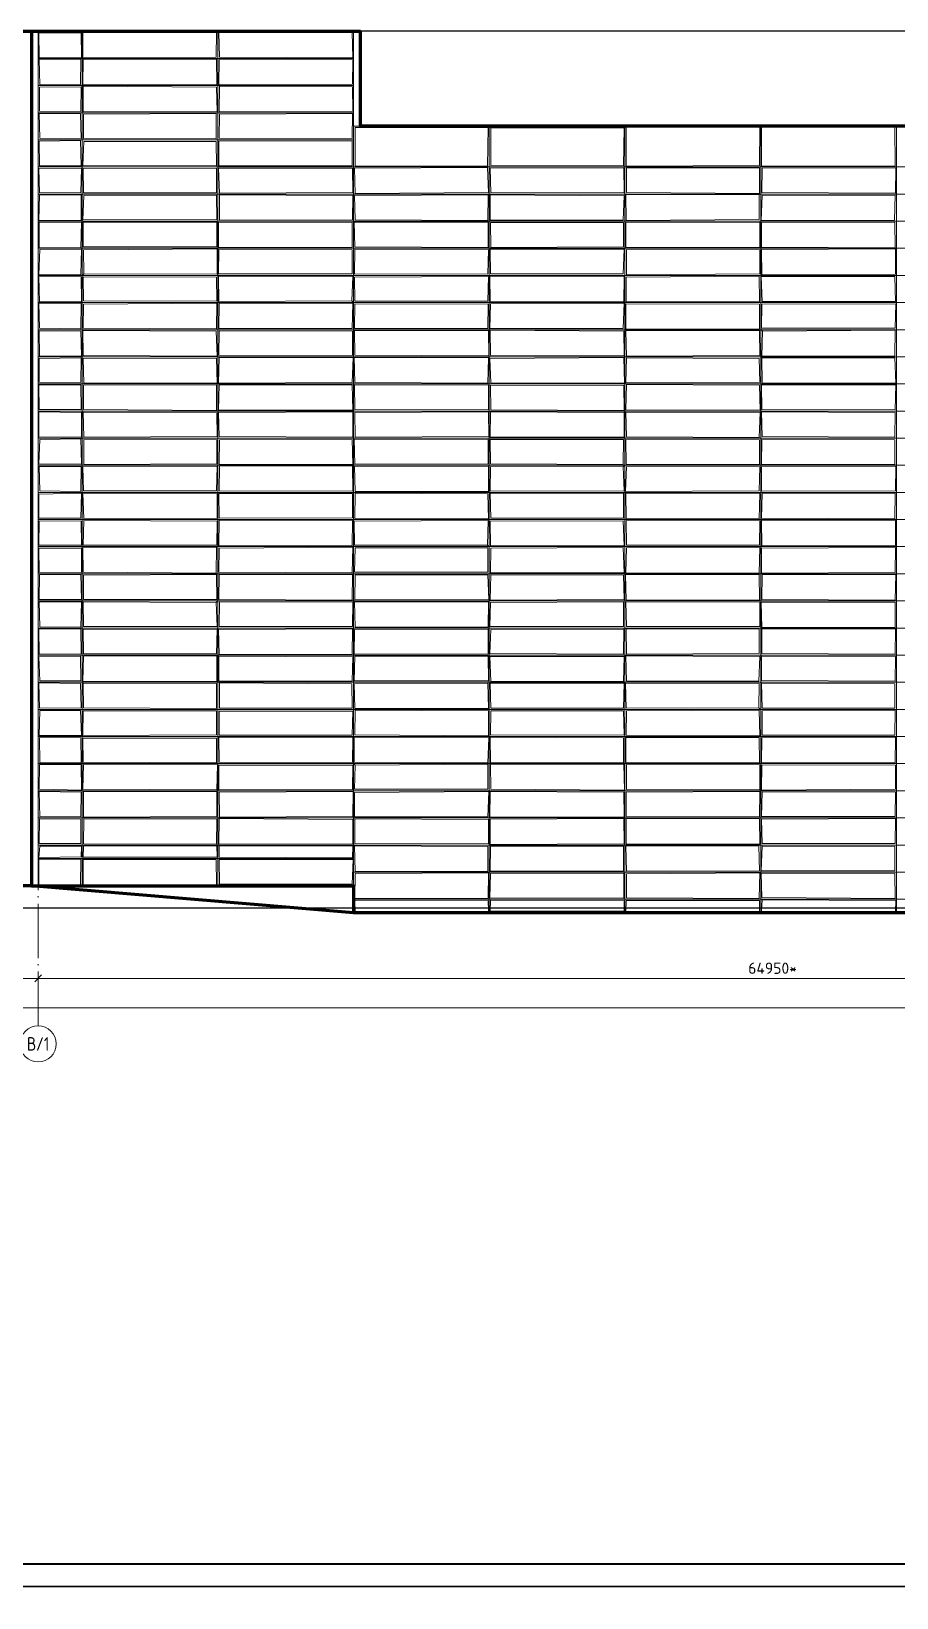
# Model space of a CAD drawing. Extents: x -50000 to 1632000, y -47600 to 308800.
# Drawn here: x 1384500 to 1422763, y 189500 to 258800 of the extents above; entities that cross this region are included whole.
import ezdxf
from ezdxf.enums import TextEntityAlignment as Align

# ---------------------------------------------------------------- set-up
doc = ezdxf.new("R2010")
doc.units = 0
doc.header["$MEASUREMENT"] = 0
doc.linetypes.add('ACAD_ISO04W100', pattern=[30, 24, -3, 0, -3])
doc.layers.get('Defpoints').update_dxf_attribs({"color": 6})
doc.layers.add('1', color=7, linetype='Continuous')
doc.styles.get("Standard").update_dxf_attribs({"font": 'isocpeur.ttf'})
doc.dimstyles.get("Standard").update_dxf_attribs({"dimscale": 200, "dimtxt": 2.5, "dimasz": 1.5, "dimexe": 1.5, "dimexo": 5, "dimgap": 1, "dimtad": 1, "dimtoh": 1, "dimdec": 0, "dimrnd": 10, "dimzin": 0, "dimtxsty": 'Standard', "dimblk": 'OBLIQUE', "dimcen": 1, "dimdle": 1.5, "dimclrd": 256, "dimclre": 256, "dimclrt": 256, "dimadec": 0, "dimazin": 0, "dimtfac": 1, "dimtdec": 0, "dimtix": 1, "dimtmove": 0, "dimatfit": 3, "dimldrblk": 'NONE', "dimfxl": 1, "dimtolj": 1, "dimtzin": 0, "dimlwd": 18, "dimlwe": 18, "dimarcsym": 1})

# ---------------------------------------------------------------- blocks, each defined once
blk = doc.blocks.new('_Oblique')
at = {"color": 0, "linetype": 'ByBlock', "lineweight": -2}
blk.add_line((-0.5, -0.5), (0.5, 0.5), dxfattribs=at)
blk = doc.blocks.new('*D38')
at = {"layer": '1', "linetype": 'Continuous', "lineweight": 18, "transparency": 16777216}
blk.add_line((1315500, 215600), (1450050, 215600), dxfattribs=at)
at = {"layer": 'Defpoints', "color": 0, "linetype": 'Continuous', "transparency": 16777216}
for p in [(1315800, 220000), (1449750, 220000), (1449750, 215600)]:
    blk.add_point(p, dxfattribs=at)
at = {"layer": '1', "linetype": 'Continuous', "lineweight": 18, "transparency": 16777216, "xscale": 300, "yscale": 300, "zscale": 300, "rotation": 180}
blk.add_blockref('_Oblique', (1315800, 215600), dxfattribs=at)
at = {"layer": '1', "linetype": 'Continuous', "lineweight": 18, "transparency": 16777216, "xscale": 300, "yscale": 300, "zscale": 300}
blk.add_blockref('_Oblique', (1449750, 215600), dxfattribs=at)
at = {"layer": '1', "linetype": 'Continuous', "lineweight": 18, "transparency": 16777216, "insert": (1382775, 216050), "char_height": 500, "attachment_point": 5}
blk.add_mtext('\\A1;133950*', dxfattribs=at)
blk = doc.blocks.new('_None')
blk = doc.blocks.new('*D36')
at = {"layer": '1', "linetype": 'Continuous', "lineweight": 18, "transparency": 16777216}
blk.add_line((1384500, 216900), (1450050, 216900), dxfattribs=at)
at = {"layer": 'Defpoints', "color": 0, "linetype": 'Continuous', "transparency": 16777216}
for p in [(1384800, 220000), (1449750, 220000), (1449750, 216900)]:
    blk.add_point(p, dxfattribs=at)
at = {"layer": '1', "linetype": 'Continuous', "lineweight": 18, "transparency": 16777216, "xscale": 300, "yscale": 300, "zscale": 300, "rotation": 180}
blk.add_blockref('_Oblique', (1384800, 216900), dxfattribs=at)
at = {"layer": '1', "linetype": 'Continuous', "lineweight": 18, "transparency": 16777216, "xscale": 300, "yscale": 300, "zscale": 300}
blk.add_blockref('_Oblique', (1449750, 216900), dxfattribs=at)
at = {"layer": '1', "linetype": 'Continuous', "lineweight": 18, "transparency": 16777216, "insert": (1417275, 217350), "char_height": 500, "attachment_point": 5}
blk.add_mtext('\\A1;64950*', dxfattribs=at)
blk = doc.blocks.new('*D39')
at = {"layer": '1', "linetype": 'Continuous', "lineweight": 18, "transparency": 16777216}
blk.add_line((1336500, 216900), (1385100, 216900), dxfattribs=at)
at = {"layer": 'Defpoints', "color": 0, "linetype": 'Continuous', "transparency": 16777216}
for p in [(1336800, 220000), (1384800, 220000), (1384800, 216900)]:
    blk.add_point(p, dxfattribs=at)
at = {"layer": '1', "linetype": 'Continuous', "lineweight": 18, "transparency": 16777216, "xscale": 300, "yscale": 300, "zscale": 300, "rotation": 180}
blk.add_blockref('_Oblique', (1336800, 216900), dxfattribs=at)
at = {"layer": '1', "linetype": 'Continuous', "lineweight": 18, "transparency": 16777216, "xscale": 300, "yscale": 300, "zscale": 300}
blk.add_blockref('_Oblique', (1384800, 216900), dxfattribs=at)
at = {"layer": '1', "linetype": 'Continuous', "lineweight": 18, "transparency": 16777216, "insert": (1360800, 217350), "char_height": 500, "attachment_point": 5}
blk.add_mtext('\\A1;48000', dxfattribs=at)

msp = doc.modelspace()

# ---------------------------------------------------------------- linework, layer by layer
at = {"layer": '1', "color": 8, "linetype": 'Continuous', "lineweight": 13}
for p, q in [((1384500, 258800), (1384800, 258800)), ((1384800, 221000), (1384800, 258800)), ((1386750, 221000), (1386750, 258800)), ((1392750, 221000), (1392750, 258800)), ((1398750, 258800), (1398750, 219800)), ((1399050, 258800), (1399050, 254600)), ((1398750, 257600), (1384800, 257600)), ((1398750, 256400), (1384800, 256400)), ((1398750, 255200), (1384800, 255200)), ((1446750, 254600), (1398750, 254600)), ((1404750, 219800), (1404750, 254600)), ((1410750, 219800), (1410750, 254600)), ((1416750, 219800), (1416750, 254600)), ((1422750, 219800), (1422750, 254600)), ((1398750, 254000), (1384800, 254000)), ((1446750, 252800), (1384800, 252800)), ((1450050, 251600), (1384800, 251600)), ((1449750, 250400), (1384800, 250400)), ((1449750, 249200), (1384800, 249200)), ((1449750, 248000), (1384800, 248000)), ((1449750, 246800), (1384800, 246800)), ((1449750, 245600), (1384800, 245600)), ((1449750, 244400), (1384800, 244400)), ((1449750, 243200), (1384800, 243200)), ((1449750, 242000), (1384800, 242000)), ((1449750, 240800), (1384800, 240800)), ((1449750, 239600), (1384800, 239600)), ((1449750, 238400), (1384800, 238400)), ((1449750, 237200), (1384800, 237200)), ((1449750, 236000), (1384800, 236000)), ((1449750, 234800), (1384800, 234800)), ((1449750, 233600), (1384800, 233600)), ((1449750, 232400), (1384800, 232400)), ((1449750, 231200), (1384800, 231200)), ((1449750, 230000), (1384800, 230000)), ((1449750, 228800), (1384800, 228800)), ((1449750, 227600), (1384800, 227600)), ((1449750, 226400), (1384800, 226400)), ((1449750, 225200), (1384800, 225200)), ((1449750, 224000), (1384800, 224000)), ((1449750, 222800), (1384800, 222800)), ((1398750, 222200), (1384800, 222200)), ((1449750, 221600), (1398750, 221600)), ((1392750, 221000), (1398750, 221000)), ((1449750, 220400), (1398750, 220400))]:
    msp.add_line(p, q, dxfattribs=at)
at = {"layer": '1', "color": 8, "linetype": 'Continuous', "lineweight": 9}
for p, q in [((1384825.3, 258734), (1386706.7, 258733.2)), ((1384838.6, 257629.5), (1384825.3, 258734)), ((1386711.8, 257638.6), (1386706.7, 258733.2)), ((1386777.5, 257646.7), (1386783.1, 258761)), ((1386783.1, 258761), (1392689.4, 258763.1)), ((1392676, 257650), (1392689.4, 258763.1)), ((1392785.6, 258742.4), (1398686.4, 258761.1)), ((1392816.2, 257655), (1392785.6, 258742.4)), ((1398716.2, 257634.5), (1398686.4, 258761.1)), ((1384838.6, 257629.5), (1386711.8, 257638.6)), ((1384852.8, 257552.9), (1386688.1, 257574.5)), ((1384870.9, 256438), (1384852.8, 257552.9)), ((1386679.3, 256453.7), (1386688.1, 257574.5)), ((1386777.5, 257646.7), (1392676, 257650)), ((1386778.2, 256434.8), (1386790.9, 257553.9)), ((1386790.9, 257553.9), (1392688.6, 257564.3)), ((1392702.5, 256444.8), (1392688.6, 257564.3)), ((1392797.3, 256433.4), (1392807.5, 257559.6)), ((1392807.5, 257559.6), (1398718.2, 257545.7)), ((1392816.2, 257655), (1398716.2, 257634.5)), ((1398702.9, 256467.1), (1398718.2, 257545.7)), ((1384870.9, 256438), (1386679.3, 256453.7)), ((1386778.2, 256434.8), (1392702.5, 256444.8)), ((1392797.3, 256433.4), (1398702.9, 256467.1)), ((1384860.3, 255273.6), (1384863.9, 256333.9)), ((1384863.9, 256333.9), (1386704, 256346.8)), ((1386681.3, 255248.3), (1386704, 256346.8)), ((1386792.1, 256370.6), (1392682.1, 256335.1)), ((1386792.7, 255240.3), (1386792.1, 256370.6)), ((1392724, 255256), (1392682.1, 256335.1)), ((1392805.5, 255231.7), (1392823.5, 256369.1)), ((1392823.5, 256369.1), (1398696.5, 256339.7)), ((1398714.6, 255262.2), (1398696.5, 256339.7)), ((1384850.9, 255168.1), (1386675.7, 255152.4)), ((1384868.9, 254067.7), (1384850.9, 255168.1)), ((1384860.3, 255273.6), (1386681.3, 255248.3)), ((1386701.1, 254063.5), (1386675.7, 255152.4)), ((1386792.7, 255240.3), (1392724, 255256)), ((1386799.1, 254054.6), (1386804.1, 255130.3)), ((1386804.1, 255130.3), (1392676, 255163.8)), ((1392677.4, 254049), (1392676, 255163.8)), ((1392805.5, 255231.7), (1398714.6, 255262.2)), ((1392806.7, 254070.6), (1392821.7, 255130.8)), ((1392821.7, 255130.8), (1398697.6, 255166.9)), ((1398691.2, 254058.7), (1398697.6, 255166.9)), ((1398815.6, 254549.3), (1404695.6, 254539.6)), ((1398823.7, 252848.1), (1398815.6, 254549.3)), ((1404676.3, 252832), (1404695.6, 254539.6)), ((1404750, 254600), (1404824.7, 254528.8)), ((1404820.2, 252864), (1404824.7, 254528.8)), ((1404824.7, 254528.8), (1410708.9, 254530.5)), ((1410687.8, 252844.5), (1410708.9, 254530.5)), ((1410797.9, 254559.9), (1416709.1, 254561.6)), ((1410804.5, 252837.3), (1410797.9, 254559.9)), ((1416692.2, 252863.1), (1416709.1, 254561.6)), ((1416790.2, 254549.3), (1422679, 254554.4)), ((1416790.7, 252834.8), (1416790.2, 254549.3)), ((1422697.7, 252848.9), (1422679, 254554.4)), ((1384840.2, 253937), (1386675, 253965.3)), ((1384854.4, 252852.6), (1384840.2, 253937)), ((1384868.9, 254067.7), (1386701.1, 254063.5)), ((1386702.9, 252853.1), (1386675, 253965.3)), ((1386775.8, 252860.5), (1386819.3, 253930.3)), ((1386799.1, 254054.6), (1392677.4, 254049)), ((1386819.3, 253930.3), (1392679.5, 253931.6)), ((1392694.7, 252847.8), (1392679.5, 253931.6)), ((1392792.4, 252855.5), (1392796.3, 253934.1)), ((1392796.3, 253934.1), (1398693, 253958.9)), ((1392806.7, 254070.6), (1398691.2, 254058.7)), ((1398690.5, 252851.5), (1398693, 253958.9)), ((1384835.7, 252728.4), (1386716.5, 252739.8)), ((1384866.2, 251647.8), (1384835.7, 252728.4)), ((1384854.4, 252852.6), (1386702.9, 252853.1)), ((1386691.1, 251665.3), (1386716.5, 252739.8)), ((1386775.8, 252860.5), (1392694.7, 252847.8)), ((1386786.1, 252732.5), (1392693.7, 252739.8)), ((1386805.8, 251652.4), (1386786.1, 252732.5)), ((1392691.9, 251653.9), (1392693.7, 252739.8)), ((1392775.2, 252748.7), (1398701.8, 252741.7)), ((1392819.4, 251635.4), (1392775.2, 252748.7)), ((1392792.4, 252855.5), (1398690.5, 252851.5)), ((1398722.6, 251666.9), (1398701.8, 252741.7)), ((1398785, 252750.7), (1404677.9, 252774.8)), ((1398812.2, 251628.1), (1398785, 252750.7)), ((1398823.7, 252848.1), (1404676.3, 252832)), ((1404721.8, 251664.9), (1404677.9, 252774.8)), ((1404791.8, 252752.7), (1410695.2, 252753.7)), ((1404815.7, 251648.5), (1404791.8, 252752.7)), ((1404820.2, 252864), (1410687.8, 252844.5)), ((1410708.9, 251664.2), (1410695.2, 252753.7)), ((1410804.5, 252837.3), (1416692.2, 252863.1)), ((1410810, 251672.9), (1410821.1, 252759)), ((1410821.1, 252759), (1416700.4, 252762.9)), ((1416704.4, 251628.5), (1416700.4, 252762.9)), ((1416790.7, 252834.8), (1422697.7, 252848.9)), ((1416800.3, 251671.5), (1416821.2, 252747.3)), ((1416821.2, 252747.3), (1422722.8, 252757.6)), ((1422706.9, 251635.2), (1422722.8, 252757.6)), ((1384858.3, 251554.7), (1386698.6, 251561.3)), ((1384866.2, 251647.8), (1386691.1, 251665.3)), ((1386698.8, 250425.5), (1386698.6, 251561.3)), ((1386805.8, 251652.4), (1392691.9, 251653.9)), ((1392819.4, 251635.4), (1398722.6, 251666.9)), ((1392823, 251566), (1398708.9, 251541.2)), ((1392823.3, 250439.3), (1392823, 251566)), ((1398793.3, 251543.4), (1404707.4, 251570.9)), ((1398812.2, 251628.1), (1404721.8, 251664.9)), ((1404692.2, 250427.1), (1404707.4, 251570.9)), ((1404782.3, 251565.9), (1410712, 251527)), ((1404785.1, 250442.3), (1404782.3, 251565.9)), ((1404815.7, 251648.5), (1410708.9, 251664.2)), ((1410789.5, 251574.5), (1416690.1, 251564.9)), ((1410798, 250431.6), (1410789.5, 251574.5)), ((1410810, 251672.9), (1416704.4, 251628.5)), ((1416689, 250473.5), (1416690.1, 251564.9)), ((1416800.3, 251671.5), (1422706.9, 251635.2)), ((1384827.4, 250443.1), (1384858.3, 251554.7)), ((1386782.1, 250453.5), (1386819.4, 251541.2)), ((1386819.4, 251541.2), (1392690.6, 251544.7)), ((1392695.5, 250468.9), (1392690.6, 251544.7)), ((1398707.7, 250465.5), (1398708.9, 251541.2)), ((1398815.2, 250456.4), (1398793.3, 251543.4)), ((1410675.7, 250441.9), (1410712, 251527)), ((1416777.2, 250430.6), (1416813.9, 251538.8)), ((1416813.9, 251538.8), (1422697.7, 251548.7)), ((1422675, 250450.9), (1422697.7, 251548.7)), ((1384827.4, 250443.1), (1386698.8, 250425.5)), ((1384846.8, 250362.5), (1386714.5, 250347.2)), ((1384847.2, 249225.6), (1384846.8, 250362.5)), ((1386686.4, 249242.7), (1386714.5, 250347.2)), ((1386782.1, 250453.5), (1392695.5, 250468.9)), ((1386790.2, 250363.1), (1392695, 250350.5)), ((1386793.1, 249261.5), (1386790.2, 250363.1)), ((1392706.5, 249258.7), (1392695, 250350.5)), ((1392776.2, 249239.6), (1392782.4, 250337.7)), ((1392782.4, 250337.7), (1398680.4, 250357.8)), ((1392823.3, 250439.3), (1398707.7, 250465.5)), ((1398690.1, 249244.4), (1398680.4, 250357.8)), ((1398776.8, 250363.7), (1404695.4, 250350.3)), ((1398801.7, 249260.3), (1398776.8, 250363.7)), ((1398815.2, 250456.4), (1404692.2, 250427.1)), ((1404703, 249242.4), (1404695.4, 250350.3)), ((1404785.1, 250442.3), (1410675.7, 250441.9)), ((1404807.6, 250347.5), (1410678.6, 250346.2)), ((1404811.3, 249238.2), (1404807.6, 250347.5)), ((1410680.8, 249263.4), (1410678.6, 250346.2)), ((1410783, 250340), (1416712.9, 250363.4)), ((1410783.9, 249254), (1410783, 250340)), ((1410798, 250431.6), (1416689, 250473.5)), ((1416717.5, 249232.7), (1416712.9, 250363.4)), ((1416777.2, 250430.6), (1422675, 250450.9)), ((1416785.3, 250346.9), (1422676.9, 250354.1)), ((1416785.4, 249246.7), (1416785.3, 250346.9)), ((1422691, 249225.2), (1422676.9, 250354.1)), ((1384826.9, 248026.4), (1384871.5, 249149.3)), ((1384847.2, 249225.6), (1386686.4, 249242.7)), ((1384871.5, 249149.3), (1386710.7, 249168.9)), ((1386689, 248034.7), (1386710.7, 249168.9)), ((1386793.1, 249261.5), (1392706.5, 249258.7)), ((1386802.3, 249128.8), (1392712.4, 249170.3)), ((1386817.6, 248073.9), (1386802.3, 249128.8)), ((1392721.2, 248051.4), (1392712.4, 249170.3)), ((1392775.4, 248068.2), (1392794.6, 249143.3)), ((1392776.2, 249239.6), (1398690.1, 249244.4)), ((1392794.6, 249143.3), (1398692.2, 249138.8)), ((1398680.9, 248063.4), (1398692.2, 249138.8)), ((1398787.2, 248057.4), (1398801, 249162.2)), ((1398801, 249162.2), (1404708.8, 249134.8)), ((1398801.7, 249260.3), (1404703, 249242.4)), ((1404686.9, 248065.4), (1404708.8, 249134.8)), ((1404783.1, 249156.9), (1410719.1, 249157.6)), ((1404805.6, 248071.8), (1404783.1, 249156.9)), ((1404811.3, 249238.2), (1410680.8, 249263.4)), ((1410677.1, 248067.8), (1410719.1, 249157.6)), ((1410783.9, 249254), (1416717.5, 249232.7)), ((1410820, 249147.1), (1416714.8, 249129.8)), ((1410821.8, 248033.3), (1410820, 249147.1)), ((1416709.3, 248067.8), (1416714.8, 249129.8)), ((1416785.4, 249246.7), (1422691, 249225.2)), ((1416785.4, 249152.2), (1422705.2, 249172)), ((1416797.4, 248031.5), (1416785.4, 249152.2)), ((1422707.7, 248062.1), (1422705.2, 249172)), ((1384826.9, 248026.4), (1386689, 248034.7)), ((1384832.2, 247954.8), (1386697.6, 247943.5)), ((1384853.8, 246834), (1384832.2, 247954.8)), ((1386723, 246853.4), (1386697.6, 247943.5)), ((1386750, 248000), (1386817.6, 248073.9)), ((1386798.3, 247936.5), (1392694.3, 247929.6)), ((1386805.9, 246871.3), (1386798.3, 247936.5)), ((1386817.6, 248073.9), (1392721.2, 248051.4)), ((1392701.6, 246856.4), (1392694.3, 247929.6)), ((1392775.4, 248068.2), (1398680.9, 248063.4)), ((1392779.3, 247965.2), (1398717.7, 247948.9)), ((1392795, 246839.8), (1392779.3, 247965.2)), ((1398678.5, 246870.7), (1398717.7, 247948.9)), ((1398787.2, 248057.4), (1404686.9, 248065.4)), ((1398789.1, 247929.8), (1404722.2, 247950.9)), ((1398808.8, 246856.2), (1398789.1, 247929.8)), ((1404681.2, 246854.6), (1404722.2, 247950.9)), ((1404776.6, 247970.4), (1410712.3, 247951.4)), ((1404781.8, 246848.4), (1404776.6, 247970.4)), ((1404805.6, 248071.8), (1410677.1, 248067.8)), ((1410704.6, 246830.4), (1410712.3, 247951.4)), ((1410796, 247926.7), (1416689.1, 247961.9)), ((1410800.3, 246835.3), (1410796, 247926.7)), ((1410821.8, 248033.3), (1416709.3, 248067.8)), ((1416703, 246852.5), (1416689.1, 247961.9)), ((1416776.6, 247958.3), (1422677.4, 247945.9)), ((1416817.9, 246849), (1416776.6, 247958.3)), ((1416797.4, 248031.5), (1422707.7, 248062.1)), ((1422709.7, 246852.2), (1422677.4, 247945.9)), ((1384830.2, 246769.7), (1386699.9, 246753.5)), ((1384867.9, 245673.1), (1384830.2, 246769.7)), ((1384853.8, 246834), (1386723, 246853.4)), ((1386693.2, 245636.5), (1386699.9, 246753.5)), ((1386796.3, 245674.1), (1386802.9, 246727.1)), ((1386802.9, 246727.1), (1392701.9, 246772.1)), ((1386805.9, 246871.3), (1392701.6, 246856.4)), ((1392692.9, 245631.4), (1392701.9, 246772.1)), ((1392795, 246839.8), (1398678.5, 246870.7)), ((1392797.7, 245657.1), (1392804.4, 246756.4)), ((1392804.4, 246756.4), (1398717.8, 246772.7)), ((1398750, 246800), (1398678.5, 246870.7)), ((1398680.2, 245645.7), (1398717.8, 246772.7)), ((1398795.6, 245651.7), (1398801.3, 246745.3)), ((1398801.3, 246745.3), (1404706.5, 246725.1)), ((1398808.8, 246856.2), (1404681.2, 246854.6)), ((1404691.7, 245659.4), (1404706.5, 246725.1)), ((1404776.1, 245657.3), (1404810.1, 246748.1)), ((1404781.8, 246848.4), (1410704.6, 246830.4)), ((1404810.1, 246748.1), (1410713.4, 246772)), ((1410677, 245645.9), (1410713.4, 246772)), ((1410784.9, 246740), (1416699.7, 246726.4)), ((1410787.3, 245625.9), (1410784.9, 246740)), ((1410800.3, 246835.3), (1416703, 246852.5)), ((1416700.6, 245639.7), (1416699.7, 246726.4)), ((1416783.2, 245661), (1416805, 246728.3)), ((1416805, 246728.3), (1422722.1, 246737.5)), ((1416817.9, 246849), (1422709.7, 246852.2)), ((1422702.6, 245671.8), (1422722.1, 246737.5)), ((1384846.7, 245548.1), (1386683.9, 245538.2)), ((1384856.5, 244426.6), (1384846.7, 245548.1)), ((1384867.9, 245673.1), (1386693.2, 245636.5)), ((1386724, 244443.3), (1386683.9, 245538.2)), ((1386776.6, 245566.7), (1392677.3, 245532)), ((1386795.3, 244453.7), (1386776.6, 245566.7)), ((1386796.3, 245674.1), (1392692.9, 245631.4)), ((1392714.8, 244427.3), (1392677.3, 245532)), ((1392783.6, 244466.3), (1392805.1, 245549.1)), ((1392797.7, 245657.1), (1398680.2, 245645.7)), ((1392805.1, 245549.1), (1398694.1, 245529.7)), ((1398697.9, 244461.7), (1398694.1, 245529.7)), ((1398792.5, 245561.2), (1404722.1, 245547.9)), ((1398810.4, 244470.8), (1398792.5, 245561.2)), ((1398795.6, 245651.7), (1404691.7, 245659.4)), ((1404723.5, 244448), (1404722.1, 245547.9)), ((1404776.1, 245657.3), (1410677, 245645.9)), ((1404794.3, 245571.9), (1410706.1, 245538.5)), ((1404804, 244460.3), (1404794.3, 245571.9)), ((1410711.9, 244442.8), (1410706.1, 245538.5)), ((1410787.3, 245625.9), (1416700.6, 245639.7)), ((1410795, 245544), (1416700.5, 245568.8)), ((1410817.5, 244432.9), (1410795, 245544)), ((1416706.9, 244459.5), (1416700.5, 245568.8)), ((1416750, 245600), (1416824.9, 245528.8)), ((1416783.2, 245661), (1422702.6, 245671.8)), ((1416803.6, 244428.4), (1416824.9, 245528.8)), ((1416824.9, 245528.8), (1422704.7, 245572.6)), ((1422688.1, 244442.5), (1422704.7, 245572.6)), ((1384840.2, 243272), (1384852.6, 244329.8)), ((1384852.6, 244329.8), (1386702.8, 244355.6)), ((1384856.5, 244426.6), (1386724, 244443.3)), ((1386692.5, 243257.7), (1386702.8, 244355.6)), ((1386795.3, 244453.7), (1392714.8, 244427.3)), ((1386797.7, 244325.4), (1392685.5, 244346.9)), ((1386817, 243233), (1386797.7, 244325.4)), ((1392718.1, 243230.1), (1392685.5, 244346.9)), ((1392775.4, 243232.6), (1392802, 244369.3)), ((1392783.6, 244466.3), (1398697.9, 244461.7)), ((1392802, 244369.3), (1398723.9, 244365)), ((1398679.3, 243258.8), (1398723.9, 244365)), ((1398776.9, 244373.7), (1404717.9, 244360.3)), ((1398808.8, 243266.2), (1398776.9, 244373.7)), ((1398810.4, 244470.8), (1404723.5, 244448)), ((1404687, 243229.2), (1404717.9, 244360.3)), ((1404779.3, 244329.3), (1410700.5, 244365.4)), ((1404820.2, 243243), (1404779.3, 244329.3)), ((1404804, 244460.3), (1410711.9, 244442.8)), ((1410721.8, 243226.2), (1410700.5, 244365.4)), ((1410787.7, 243245.7), (1410824.5, 244360.7)), ((1410817.5, 244432.9), (1416706.9, 244459.5)), ((1410824.5, 244360.7), (1416690.6, 244330.4)), ((1416707.6, 243271), (1416690.6, 244330.4)), ((1416794.8, 244350.7), (1422681.4, 244350.2)), ((1416818.3, 243245.3), (1416794.8, 244350.7)), ((1416803.6, 244428.4), (1422688.1, 244442.5)), ((1422719.8, 243227.5), (1422681.4, 244350.2)), ((1384840.2, 243272), (1386692.5, 243257.7)), ((1392775.4, 243232.6), (1398679.3, 243258.8)), ((1398808.8, 243266.2), (1404687, 243229.2)), ((1404820.2, 243243), (1410721.8, 243226.2)), ((1410787.7, 243245.7), (1416707.6, 243271)), ((1416818.3, 243245.3), (1422719.8, 243227.5)), ((1384833.4, 243165), (1386684, 243156.2)), ((1384849.6, 242073.4), (1384833.4, 243165)), ((1386696.7, 242065), (1386684, 243156.2)), ((1386800.2, 243139.9), (1392691.8, 243161.8)), ((1386804.9, 242074.8), (1386800.2, 243139.9)), ((1386817, 243233), (1392718.1, 243230.1)), ((1392690.1, 242028), (1392691.8, 243161.8)), ((1392776.8, 242044.8), (1392805.5, 243154.1)), ((1392805.5, 243154.1), (1398691.1, 243162.4)), ((1398717.4, 242033.9), (1398691.1, 243162.4)), ((1398795.7, 243154.4), (1404710.1, 243140)), ((1398804.1, 242050.7), (1398795.7, 243154.4)), ((1404708.1, 242061.4), (1404710.1, 243140)), ((1404810.4, 243150.9), (1410692.8, 243127)), ((1404813.1, 242060.4), (1404810.4, 243150.9)), ((1410712.7, 242027), (1410692.8, 243127)), ((1410785.1, 242052.4), (1410816.8, 243170.1)), ((1410816.8, 243170.1), (1416702.1, 243143.5)), ((1416720.5, 242037.4), (1416702.1, 243143.5)), ((1416785.3, 243156.6), (1422721.3, 243165.4)), ((1416807.5, 242065), (1416785.3, 243156.6)), ((1422694.1, 242056.8), (1422721.3, 243165.4)), ((1384833.7, 240854.9), (1384834.9, 241970)), ((1384834.9, 241970), (1386713.3, 241938.5)), ((1384849.6, 242073.4), (1386696.7, 242065)), ((1386719, 240841.4), (1386713.3, 241938.5)), ((1386784.7, 241944.5), (1392699.5, 241926.4)), ((1386816.5, 240844.1), (1386784.7, 241944.5)), ((1386804.9, 242074.8), (1392690.1, 242028)), ((1392719.8, 240873.6), (1392699.5, 241926.4)), ((1392776.8, 242044.8), (1398717.4, 242033.9)), ((1392777.1, 241929.2), (1398716.4, 241970.3)), ((1392798, 240870), (1392777.1, 241929.2)), ((1398717.7, 240846.2), (1398716.4, 241970.3)), ((1398799.8, 241928.7), (1404712.3, 241962)), ((1398821.7, 240838.9), (1398799.8, 241928.7)), ((1398804.1, 242050.7), (1404708.1, 242061.4)), ((1404724, 240869.4), (1404712.3, 241962)), ((1404786.2, 240849.7), (1404796.5, 241968.9)), ((1404796.5, 241968.9), (1410715.5, 241930.7)), ((1404813.1, 242060.4), (1410712.7, 242027)), ((1410712.5, 240844.2), (1410715.5, 241930.7)), ((1410784.7, 241949.8), (1416722.7, 241932.8)), ((1410816.7, 240855.5), (1410784.7, 241949.8)), ((1410785.1, 242052.4), (1416720.5, 242037.4)), ((1416680, 240833.5), (1416722.7, 241932.8)), ((1416792.3, 241963.9), (1422701.1, 241938.7)), ((1416810.6, 240870.6), (1416792.3, 241963.9)), ((1416807.5, 242065), (1422694.1, 242056.8)), ((1422680.2, 240848), (1422701.1, 241938.7)), ((1384833.4, 239666), (1384869.6, 240734)), ((1384833.7, 240854.9), (1386719, 240841.4)), ((1384869.6, 240734), (1386690.1, 240771.8)), ((1386718, 239644.6), (1386690.1, 240771.8)), ((1386816.5, 240844.1), (1392719.8, 240873.6)), ((1386818.1, 239629), (1386823.3, 240745.1)), ((1386823.3, 240745.1), (1392700.5, 240732.7)), ((1392699.6, 239658.4), (1392700.5, 240732.7)), ((1392798, 240870), (1398717.7, 240846.2)), ((1392806.5, 239655.1), (1392819.5, 240728.2)), ((1392819.5, 240728.2), (1398680.1, 240743.3)), ((1398717.6, 239638.2), (1398680.1, 240743.3)), ((1398780.8, 240753.3), (1404693.9, 240736.5)), ((1398801, 239647.8), (1398780.8, 240753.3)), ((1398821.7, 240838.9), (1404724, 240869.4)), ((1404707.2, 239670.5), (1404693.9, 240736.5)), ((1404786.2, 240849.7), (1410712.5, 240844.2)), ((1404787.4, 240745.7), (1410690.2, 240739.9)), ((1404798.1, 239670), (1404787.4, 240745.7)), ((1410676.3, 239628.7), (1410690.2, 240739.9)), ((1410789.3, 240740), (1416697.5, 240728)), ((1410798.8, 239656.7), (1410789.3, 240740)), ((1410816.7, 240855.5), (1416680, 240833.5)), ((1416701.1, 239638.8), (1416697.5, 240728)), ((1416785.4, 239647.2), (1416803.1, 240735.5)), ((1416803.1, 240735.5), (1422687.5, 240731.1)), ((1416810.6, 240870.6), (1422680.2, 240848)), ((1422676.1, 239629.4), (1422687.5, 240731.1)), ((1384833.4, 239666), (1386718, 239644.6)), ((1384851.4, 239544.4), (1386706.3, 239552)), ((1384871.1, 238465.2), (1384851.4, 239544.4)), ((1386683.7, 238447), (1386706.3, 239552)), ((1386779.6, 239527.5), (1392716.9, 239563.5)), ((1386804.4, 238464.7), (1386779.6, 239527.5)), ((1386818.1, 239629), (1392699.6, 239658.4)), ((1392681.3, 238472), (1392716.9, 239563.5)), ((1392806.5, 239655.1), (1398717.6, 239638.2)), ((1392811.9, 238470.2), (1392819.8, 239558.5)), ((1392819.8, 239558.5), (1398703.5, 239569.9)), ((1398712.3, 238457.1), (1398703.5, 239569.9)), ((1398786.5, 239553.7), (1404718.6, 239561.4)), ((1398823.5, 238444.3), (1398786.5, 239553.7)), ((1398801, 239647.8), (1404707.2, 239670.5)), ((1404711, 238434.5), (1404718.6, 239561.4)), ((1404786.6, 238449.4), (1404805, 239544.4)), ((1404798.1, 239670), (1410676.3, 239628.7)), ((1404805, 239544.4), (1410675.2, 239533.3)), ((1410750, 239600), (1410675.2, 239533.3)), ((1410717.1, 238463.8), (1410675.2, 239533.3)), ((1410779.4, 238443.7), (1410819.8, 239542.9)), ((1410798.8, 239656.7), (1416701.1, 239638.8)), ((1410819.8, 239542.9), (1416711.4, 239531.4)), ((1416685.2, 238467.3), (1416711.4, 239531.4)), ((1416779.5, 239537.9), (1422722.8, 239557.1)), ((1416780.8, 238458.7), (1416779.5, 239537.9)), ((1416785.4, 239647.2), (1422676.1, 239629.4)), ((1422710.7, 238474.1), (1422722.8, 239557.1)), ((1384871.1, 238465.2), (1386683.7, 238447)), ((1386804.4, 238464.7), (1392681.3, 238472)), ((1392811.9, 238470.2), (1398712.3, 238457.1)), ((1398823.5, 238444.3), (1404711, 238434.5)), ((1404786.6, 238449.4), (1410717.1, 238463.8)), ((1410779.4, 238443.7), (1416685.2, 238467.3)), ((1416780.8, 238458.7), (1422710.7, 238474.1)), ((1384825.4, 238329.5), (1386718.9, 238360)), ((1384832.5, 237266.8), (1384825.4, 238329.5)), ((1386689.1, 237262), (1386718.9, 238360)), ((1386782.7, 238356.7), (1392718.6, 238336.6)), ((1386817.5, 237238.6), (1386782.7, 238356.7)), ((1392721.5, 237254.3), (1392718.6, 238336.6)), ((1392795.9, 238353.6), (1398706.6, 238358.7)), ((1392804.6, 237263.7), (1392795.9, 238353.6)), ((1398696.9, 237274.8), (1398706.6, 238358.7)), ((1398800.2, 237249.3), (1398822.9, 238360.2)), ((1398822.9, 238360.2), (1404687.2, 238337.5)), ((1404718.1, 237234.6), (1404687.2, 238337.5)), ((1404794.9, 238365.9), (1410689.9, 238371.6)), ((1404823.1, 237253.9), (1404794.9, 238365.9)), ((1410679, 237259.5), (1410689.9, 238371.6)), ((1410792.3, 238364.3), (1416706.9, 238350.9)), ((1410808.2, 237237), (1410792.3, 238364.3)), ((1416681.8, 237235.6), (1416706.9, 238350.9)), ((1416792.1, 237258.1), (1416812.3, 238354.4)), ((1416812.3, 238354.4), (1422704.7, 238372.2)), ((1422683.7, 237225.1), (1422704.7, 238372.2)), ((1384832.5, 237266.8), (1386689.1, 237262)), ((1384833, 236065), (1384844.6, 237136.2)), ((1384844.6, 237136.2), (1386696.6, 237129.2)), ((1386714.6, 236067.1), (1386696.6, 237129.2)), ((1386788.1, 236067.9), (1386822.5, 237159.3)), ((1386817.5, 237238.6), (1392721.5, 237254.3)), ((1386822.5, 237159.3), (1392717.4, 237125.2)), ((1392704.8, 236070.6), (1392717.4, 237125.2)), ((1392785.3, 236038.3), (1392800.6, 237170.7)), ((1392800.6, 237170.7), (1398702.4, 237158.2)), ((1392804.6, 237263.7), (1398696.9, 237274.8)), ((1398687.7, 236034.8), (1398702.4, 237158.2)), ((1398778.8, 237135.1), (1404699.2, 237162.3)), ((1398789.6, 236059.8), (1398778.8, 237135.1)), ((1398800.2, 237249.3), (1404718.1, 237234.6)), ((1404675.4, 236072.1), (1404699.2, 237162.3)), ((1404789.5, 237128.3), (1410676.3, 237146.9)), ((1404797.6, 236035.6), (1404789.5, 237128.3)), ((1404823.1, 237253.9), (1410679, 237259.5)), ((1410709.2, 236036.4), (1410676.3, 237146.9)), ((1410803.4, 237153.6), (1416714.8, 237145.8)), ((1410815.9, 236067.3), (1410803.4, 237153.6)), ((1410808.2, 237237), (1416681.8, 237235.6)), ((1416693.5, 236063.6), (1416714.8, 237145.8)), ((1416785.7, 237169), (1422706.6, 237156.7)), ((1416795.9, 236042.8), (1416785.7, 237169)), ((1416792.1, 237258.1), (1422683.7, 237225.1)), ((1422707.9, 236051.6), (1422706.6, 237156.7)), ((1384825.2, 235938), (1386717.9, 235928.4)), ((1384848.5, 234853.8), (1384825.2, 235938)), ((1384833, 236065), (1386714.6, 236067.1)), ((1386715.2, 234867.7), (1386717.9, 235928.4)), ((1386777.2, 235948.8), (1392692.1, 235973.9)), ((1386796.4, 234870.5), (1386777.2, 235948.8)), ((1386788.1, 236067.9), (1392704.8, 236070.6)), ((1392675.3, 234831), (1392692.1, 235973.9)), ((1392785.3, 236038.3), (1398687.7, 236034.8)), ((1392793.5, 234867.4), (1392803.3, 235938.9)), ((1392803.3, 235938.9), (1398713.4, 235971.7)), ((1398682.5, 234848.6), (1398713.4, 235971.7)), ((1398789.6, 236059.8), (1404675.4, 236072.1)), ((1398794.8, 234874.7), (1398817.9, 235946.7)), ((1398817.9, 235946.7), (1404692.4, 235946.2)), ((1404750, 236000), (1404675.4, 236072.1)), ((1404692.2, 234874.4), (1404692.4, 235946.2)), ((1404796.7, 234839.6), (1404823.3, 235937.7)), ((1404797.6, 236035.6), (1410709.2, 236036.4)), ((1404823.3, 235937.7), (1410676.5, 235956)), ((1410714.4, 234848), (1410676.5, 235956)), ((1410794.7, 234844.2), (1410814.7, 235952.9)), ((1410814.7, 235952.9), (1416708.3, 235965.2)), ((1410815.9, 236067.3), (1416693.5, 236063.6)), ((1416690.5, 234828.2), (1416708.3, 235965.2)), ((1422718.7, 235961), (1416781.9, 235926.7)), ((1416781.9, 235926.7), (1416783.3, 234831.7)), ((1416795.9, 236042.8), (1422707.9, 236051.6)), ((1422700, 234858.5), (1422718.7, 235961)), ((1384848.5, 234853.8), (1386715.2, 234867.7)), ((1384852.2, 233666.8), (1384854.2, 234749.2)), ((1384854.2, 234749.2), (1386685.4, 234767.7)), ((1386718.3, 233663.1), (1386685.4, 234767.7)), ((1386796.4, 234870.5), (1392675.3, 234831)), ((1386799.6, 234734.9), (1392686.3, 234769.1)), ((1386808.7, 233657.8), (1386799.6, 234734.9)), ((1392707.6, 233661.8), (1392686.3, 234769.1)), ((1392786, 233657.5), (1392804.2, 234762.4)), ((1392793.5, 234867.4), (1398682.5, 234848.6)), ((1392804.2, 234762.4), (1398698.2, 234767.4)), ((1398680.1, 233627.9), (1398698.2, 234767.4)), ((1398794.8, 234874.7), (1404692.2, 234874.4)), ((1398811.2, 233643.7), (1398823, 234759.6)), ((1398823, 234759.6), (1404692.7, 234750.1)), ((1404722.7, 233655.9), (1404692.7, 234750.1)), ((1404793.1, 233635.9), (1404812.3, 234760.6)), ((1404796.7, 234839.6), (1410714.4, 234848)), ((1404812.3, 234760.6), (1410682.2, 234737.7)), ((1410710.9, 233667.6), (1410682.2, 234737.7)), ((1410778.2, 234772), (1416682.8, 234771.7)), ((1410797.7, 233650.6), (1410778.2, 234772)), ((1410794.7, 234844.2), (1416690.5, 234828.2)), ((1416693.2, 233634.5), (1416682.8, 234771.7)), ((1416783.3, 234831.7), (1422700, 234858.5)), ((1416801.5, 233666.8), (1416809.3, 234752.4)), ((1416809.3, 234752.4), (1422720.7, 234771.3)), ((1422693, 233635.2), (1422720.7, 234771.3)), ((1384844.2, 233553.6), (1386718.5, 233551.9)), ((1384869.8, 232457.4), (1384844.2, 233553.6)), ((1384852.2, 233666.8), (1386718.3, 233663.1)), ((1386681.3, 232436.5), (1386718.5, 233551.9)), ((1386784.8, 233564.9), (1392678.4, 233526.8)), ((1386801.1, 232465.2), (1386784.8, 233564.9)), ((1386808.7, 233657.8), (1392707.6, 233661.8)), ((1392750, 233600), (1392678.4, 233526.8)), ((1392786, 233657.5), (1398680.1, 233627.9)), ((1392807.2, 232464.3), (1392820.9, 233556)), ((1392820.9, 233556), (1398712.6, 233543.5)), ((1398706.9, 232463.4), (1398712.6, 233543.5)), ((1398794.1, 233558.5), (1404717.9, 233555.5)), ((1398820.4, 232440.3), (1398794.1, 233558.5)), ((1398811.2, 233643.7), (1404722.7, 233655.9)), ((1404695.9, 232433), (1404717.9, 233555.5)), ((1404793.1, 233635.9), (1410710.9, 233667.6)), ((1404800.3, 233532.6), (1410682.4, 233559.7)), ((1410690.4, 232470.7), (1410682.4, 233559.7)), ((1410781.2, 233554.6), (1416711.3, 233539.2)), ((1410821.3, 232468.1), (1410781.2, 233554.6)), ((1410797.7, 233650.6), (1416693.2, 233634.5)), ((1416777.9, 233538.1), (1422690.4, 233546.5)), ((1416801.5, 233666.8), (1422693, 233635.2)), ((1422702.1, 232438.6), (1422690.4, 233546.5)), ((1392722.5, 232469.1), (1392678.4, 233526.8)), ((1404776.4, 232460.7), (1404800.3, 233532.6)), ((1416710.3, 232468.2), (1416711.3, 233539.2)), ((1416796.7, 232426.5), (1416777.9, 233538.1)), ((1384836.5, 232351), (1386689.9, 232370.8)), ((1384853, 231237.5), (1384836.5, 232351)), ((1384869.8, 232457.4), (1386681.3, 232436.5)), ((1386699.1, 231254.9), (1386689.9, 232370.8)), ((1386787.3, 232330.9), (1392713.6, 232348)), ((1386800.9, 231261.9), (1386787.3, 232330.9)), ((1386801.1, 232465.2), (1392722.5, 232469.1)), ((1392693.8, 231265.4), (1392713.6, 232348)), ((1392779.3, 232331.9), (1398694.7, 232363.2)), ((1392802.9, 231233), (1392779.3, 232331.9)), ((1392807.2, 232464.3), (1398706.9, 232463.4)), ((1398687.8, 231228.9), (1398694.7, 232363.2)), ((1398776.2, 231246.3), (1398796.1, 232341.6)), ((1398796.1, 232341.6), (1404698.4, 232349.3)), ((1398820.4, 232440.3), (1404695.9, 232433)), ((1404704.5, 231257.1), (1404698.4, 232349.3)), ((1404775.2, 231266.5), (1404823.2, 232341)), ((1404776.4, 232460.7), (1410690.4, 232470.7)), ((1404823.2, 232341), (1410702.8, 232344.9)), ((1410678.6, 231242.1), (1410702.8, 232344.9)), ((1410795.2, 232363.7), (1416684.4, 232345.2)), ((1410811.7, 231244.2), (1410795.2, 232363.7)), ((1410821.3, 232468.1), (1416710.3, 232468.2)), ((1416686.6, 231267), (1416684.4, 232345.2)), ((1416795.9, 232364.4), (1422719, 232358.6)), ((1416800.3, 231268.5), (1416795.9, 232364.4)), ((1416796.7, 232426.5), (1422702.1, 232438.6)), ((1422700.9, 231250.9), (1422719, 232358.6)), ((1384838.4, 231130), (1386675.5, 231156.7)), ((1384868.3, 230063.7), (1384838.4, 231130)), ((1384853, 231237.5), (1386699.1, 231254.9)), ((1386692.9, 230063.7), (1386675.5, 231156.7)), ((1386782.4, 230048.5), (1386801.5, 231160.9)), ((1386800.9, 231261.9), (1392693.8, 231265.4)), ((1386801.5, 231160.9), (1392695.1, 231168.6)), ((1392695.2, 230039), (1392695.1, 231168.6)), ((1392794.9, 231149.7), (1398715.4, 231125.3)), ((1392797.9, 230045.4), (1392794.9, 231149.7)), ((1392802.9, 231233), (1398687.8, 231228.9)), ((1398688, 230041.9), (1398715.4, 231125.3)), ((1398776.2, 231246.3), (1404704.5, 231257.1)), ((1398777.3, 230068), (1398797.6, 231151)), ((1398797.6, 231151), (1404701, 231152.4)), ((1404708.2, 230062.8), (1404701, 231152.4)), ((1404775.2, 231266.5), (1410678.6, 231242.1)), ((1404778.2, 231142.4), (1410716.2, 231145.3)), ((1404817.9, 230033.8), (1404778.2, 231142.4)), ((1410683, 230029.2), (1410716.2, 231145.3)), ((1410790.4, 231163.1), (1416715, 231142.1)), ((1410821.2, 230054.5), (1410790.4, 231163.1)), ((1410811.7, 231244.2), (1416686.6, 231267)), ((1416675.3, 230052.3), (1416715, 231142.1)), ((1416781.4, 231150), (1422718.1, 231146)), ((1416788.4, 230073), (1416781.4, 231150)), ((1416800.3, 231268.5), (1422700.9, 231250.9)), ((1422691.8, 230044.5), (1422718.1, 231146)), ((1384836.3, 229968.5), (1386679.6, 229943.7)), ((1384864.8, 228852.1), (1384836.3, 229968.5)), ((1384868.3, 230063.7), (1386692.9, 230063.7)), ((1386709, 228865.2), (1386679.6, 229943.7)), ((1386782.4, 230048.5), (1392695.2, 230039)), ((1386788.4, 229967.6), (1392681.6, 229944.5)), ((1386810.8, 228873.5), (1386788.4, 229967.6)), ((1392692.1, 228835.3), (1392681.6, 229944.5)), ((1392797.9, 230045.4), (1398688, 230041.9)), ((1392815.5, 229971), (1398678.9, 229938.4)), ((1392823.6, 228857.5), (1392815.5, 229971)), ((1398685.9, 228847.6), (1398678.9, 229938.4)), ((1398777.3, 230068), (1404708.2, 230062.8)), ((1398778.1, 229935), (1404685.6, 229962.9)), ((1398801.4, 228832.6), (1398778.1, 229935)), ((1404712.2, 228832.4), (1404685.6, 229962.9)), ((1404795.8, 229959.9), (1410708.7, 229954)), ((1404815.8, 228850.9), (1404795.8, 229959.9)), ((1404817.9, 230033.8), (1410683, 230029.2)), ((1410688.3, 228861.6), (1410708.7, 229954)), ((1410780.1, 229967.9), (1416685.9, 229945.9)), ((1410805.1, 228856.4), (1410780.1, 229967.9)), ((1410821.2, 230054.5), (1416675.3, 230052.3)), ((1416675.4, 228873.3), (1416685.9, 229945.9)), ((1416788.4, 230073), (1422691.8, 230044.5)), ((1416790.8, 229958.1), (1422687.2, 229926.6)), ((1416808.9, 228861.1), (1416790.8, 229958.1)), ((1422689.8, 228855.8), (1422687.2, 229926.6)), ((1384841.5, 227644.6), (1384874.7, 228749.2)), ((1384864.8, 228852.1), (1386709, 228865.2)), ((1384874.7, 228749.2), (1386675.3, 228747.3)), ((1386719.9, 227642.7), (1386675.3, 228747.3)), ((1386779.4, 227639.6), (1386791.8, 228742.4)), ((1386791.8, 228742.4), (1392681, 228740.8)), ((1386810.8, 228873.5), (1392692.1, 228835.3)), ((1392683.5, 227668.7), (1392681, 228740.8)), ((1392806.1, 228727.5), (1398718.8, 228726.8)), ((1392812.6, 227662.6), (1392806.1, 228727.5)), ((1392823.6, 228857.5), (1398685.9, 228847.6)), ((1398681.4, 227653.2), (1398718.8, 228726.8)), ((1398801.4, 228832.6), (1404712.2, 228832.4)), ((1398808.1, 227671.4), (1398821.5, 228773)), ((1398821.5, 228773), (1404712.5, 228738.4)), ((1404710.2, 227630.7), (1404712.5, 228738.4)), ((1404807.5, 227665.7), (1404816, 228736)), ((1404815.8, 228850.9), (1410688.3, 228861.6)), ((1404816, 228736), (1410689.7, 228733.7)), ((1410706.9, 227673.9), (1410689.7, 228733.7)), ((1410805.1, 228856.4), (1416675.4, 228873.3)), ((1410809.7, 227663.6), (1410815.5, 228741.9)), ((1410815.5, 228741.9), (1416684.2, 228770.4)), ((1416750, 228800), (1416675.4, 228873.3)), ((1416706.9, 227635.1), (1416684.2, 228770.4)), ((1416808.9, 228861.1), (1422689.8, 228855.8)), ((1416814.3, 228729.7), (1422694, 228767.7)), ((1416819.5, 227660.7), (1416814.3, 228729.7)), ((1422689.8, 227657.9), (1422694, 228767.7)), ((1384841.5, 227644.6), (1386719.9, 227642.7)), ((1384853.9, 227561.5), (1386692.6, 227542.8)), ((1384870, 226438.9), (1384853.9, 227561.5)), ((1386710.4, 226452.3), (1386692.6, 227542.8)), ((1386779.1, 227525.5), (1392684.7, 227531.6)), ((1386784.4, 226472.6), (1386779.1, 227525.5)), ((1386779.4, 227639.6), (1392683.5, 227668.7)), ((1392692.4, 226434.5), (1392684.7, 227531.6)), ((1392789, 227571.4), (1398716.3, 227570.2)), ((1392809.9, 226471.9), (1392789, 227571.4)), ((1392812.6, 227662.6), (1398681.4, 227653.2)), ((1398703.1, 226453.5), (1398716.3, 227570.2)), ((1398776.6, 227554.8), (1404724.4, 227541)), ((1398781.6, 226465.3), (1398776.6, 227554.8)), ((1398808.1, 227671.4), (1404710.2, 227630.7)), ((1404682.1, 226435.9), (1404724.4, 227541)), ((1404784.9, 227574.5), (1410681.6, 227545.7)), ((1404810.3, 226438.5), (1404784.9, 227574.5)), ((1404807.5, 227665.7), (1410706.9, 227673.9)), ((1410678.8, 226433.8), (1410681.6, 227545.7)), ((1410783.9, 227556.4), (1416688.8, 227554.2)), ((1410792.3, 226443.3), (1410783.9, 227556.4)), ((1410809.7, 227663.6), (1416706.9, 227635.1)), ((1416693.3, 226432.7), (1416688.8, 227554.2)), ((1416782.3, 226442.5), (1416798.9, 227535.1)), ((1416798.9, 227535.1), (1422709, 227571.7)), ((1416819.5, 227660.7), (1422689.8, 227657.9)), ((1422699.4, 226441.5), (1422709, 227571.7)), ((1384843, 225269), (1384858, 226356.4)), ((1384858, 226356.4), (1386701.8, 226363.1)), ((1384870, 226438.9), (1386710.4, 226452.3)), ((1386714, 225228.1), (1386701.8, 226363.1)), ((1386776.9, 225265.5), (1386813, 226362.6)), ((1386784.4, 226472.6), (1392692.4, 226434.5)), ((1386813, 226362.6), (1392724.4, 226342)), ((1392696.4, 225238.8), (1392724.4, 226342)), ((1392785.7, 225244.4), (1392792.3, 226333.1)), ((1392792.3, 226333.1), (1398718.9, 226336.3)), ((1392809.9, 226471.9), (1398703.1, 226453.5)), ((1398703.7, 225260.1), (1398718.9, 226336.3)), ((1398750, 226400), (1398822.5, 226329.9)), ((1398781.6, 226465.3), (1404682.1, 226435.9)), ((1398787.4, 225264.8), (1398822.5, 226329.9)), ((1398822.5, 226329.9), (1404678.8, 226371.6)), ((1404689.6, 225265.4), (1404678.8, 226371.6)), ((1404810.3, 226438.5), (1410678.8, 226433.8)), ((1404810.4, 226358.3), (1410697.8, 226373.8)), ((1404815, 225272.4), (1404810.4, 226358.3)), ((1410723.8, 225232.1), (1410697.8, 226373.8)), ((1410792.3, 226443.3), (1416693.3, 226432.7)), ((1410813.9, 225253.8), (1410819.2, 226356.8)), ((1410819.2, 226356.8), (1416719.9, 226341.7)), ((1416711.4, 225243.3), (1416719.9, 226341.7)), ((1416779.9, 225228.2), (1416808.8, 226353.5)), ((1416782.3, 226442.5), (1422699.4, 226441.5)), ((1416808.8, 226353.5), (1422719.3, 226331.8)), ((1422713.5, 225264.4), (1422719.3, 226331.8)), ((1384843, 225269), (1386714, 225228.1)), ((1386776.9, 225265.5), (1392696.4, 225238.8)), ((1392785.7, 225244.4), (1398703.7, 225260.1)), ((1398787.4, 225264.8), (1404689.6, 225265.4)), ((1404815, 225272.4), (1410723.8, 225232.1)), ((1410813.9, 225253.8), (1416711.4, 225243.3)), ((1416779.9, 225228.2), (1422713.5, 225264.4)), ((1384840.1, 225168.2), (1386710, 225142.2)), ((1384873, 224046.7), (1384840.1, 225168.2)), ((1386685.3, 224067), (1386710, 225142.2)), ((1386802.3, 225172.2), (1392696.7, 225156.6)), ((1386807.3, 224033.6), (1386802.3, 225172.2)), ((1392707.5, 224059.9), (1392696.7, 225156.6)), ((1392809.6, 225142.9), (1398724.9, 225165)), ((1392813, 224025.5), (1392809.6, 225142.9)), ((1398721, 224065.9), (1398724.9, 225165)), ((1398791.9, 225127.7), (1404724.3, 225161.3)), ((1398796.4, 224049.9), (1398791.9, 225127.7)), ((1404688.5, 224042.3), (1404724.3, 225161.3)), ((1404776.9, 224037.1), (1404783.7, 225167.9)), ((1404783.7, 225167.9), (1410704.9, 225142)), ((1410716.5, 224048.8), (1410704.9, 225142)), ((1410797.7, 224065.7), (1410806.5, 225131.5)), ((1410806.5, 225131.5), (1416711.5, 225174.8)), ((1416694.5, 224041.8), (1416711.5, 225174.8)), ((1416789.4, 224065.8), (1416820.1, 225159.2)), ((1416820.1, 225159.2), (1422707.2, 225136.4)), ((1422704.3, 224055.5), (1422707.2, 225136.4)), ((1384842.1, 222869.1), (1384858.6, 223956.2)), ((1384858.6, 223956.2), (1386685.3, 223946.1)), ((1384873, 224046.7), (1386685.3, 224067)), ((1386683.7, 222867.3), (1386685.3, 223946.1)), ((1386805, 222845.8), (1386817.6, 223959.8)), ((1386807.3, 224033.6), (1392707.5, 224059.9)), ((1386817.6, 223959.8), (1392705.3, 223939.6)), ((1392692, 222833.8), (1392705.3, 223939.6)), ((1392797.4, 222840.1), (1392798.1, 223971.5)), ((1392798.1, 223971.5), (1398718.2, 223933.7)), ((1392813, 224025.5), (1398721, 224065.9)), ((1398722.4, 222858.5), (1398718.2, 223933.7)), ((1398796.4, 224049.9), (1404688.5, 224042.3)), ((1398798.1, 222850.8), (1398806.3, 223955.7)), ((1398806.3, 223955.7), (1404717.4, 223934.7)), ((1404713.5, 222869.9), (1404717.4, 223934.7)), ((1404776.9, 224037.1), (1410716.5, 224048.8)), ((1404783.8, 223946), (1410697.3, 223971.2)), ((1404784.8, 222826), (1404783.8, 223946)), ((1410717.1, 222848.2), (1410697.3, 223971.2)), ((1410797.7, 224065.7), (1416694.5, 224041.8)), ((1410798.3, 223970.4), (1416696.1, 223954.9)), ((1410805.2, 222840.9), (1410798.3, 223970.4)), ((1416709, 222833.9), (1416696.1, 223954.9)), ((1416789.1, 223937), (1422704.9, 223969.1)), ((1416822.8, 222866.1), (1416789.1, 223937)), ((1416789.4, 224065.8), (1422704.3, 224055.5)), ((1422693.3, 222865.1), (1422704.9, 223969.1)), ((1384832.4, 222253.6), (1384870.6, 222754.8)), ((1384842.1, 222869.1), (1386683.7, 222867.3)), ((1384870.6, 222754.8), (1386716.7, 222749.5)), ((1386706, 222270), (1386716.7, 222749.5)), ((1386788.6, 222259.8), (1386811.2, 222749.6)), ((1386805, 222845.8), (1392692, 222833.8)), ((1386811.2, 222749.6), (1392705.1, 222758.8)), ((1392723.6, 222259.1), (1392705.1, 222758.8)), ((1392797.4, 222840.1), (1398722.4, 222858.5)), ((1392799.1, 222768.9), (1398718.3, 222764.9)), ((1392806.2, 222265), (1392799.1, 222768.9)), ((1398696.2, 222238.2), (1398718.3, 222764.9)), ((1398793.7, 222764.1), (1404683.9, 222735.2)), ((1398820.6, 221631.5), (1398793.7, 222764.1)), ((1398798.1, 222850.8), (1404713.5, 222869.9)), ((1404687.6, 221648.8), (1404683.9, 222735.2)), ((1404784.8, 222826), (1410717.1, 222848.2)), ((1404788.6, 221640.3), (1404807.1, 222753.8)), ((1404807.1, 222753.8), (1410682.3, 222750.7)), ((1410678.6, 221647.4), (1410682.3, 222750.7)), ((1410785.8, 222743.8), (1416676.2, 222762.6)), ((1410810.7, 221638.8), (1410785.8, 222743.8)), ((1410805.2, 222840.9), (1416709, 222833.9)), ((1416698.8, 221656.2), (1416676.2, 222762.6)), ((1416777.4, 221655.4), (1416817.4, 222742.4)), ((1416817.4, 222742.4), (1422679.5, 222737.6)), ((1416822.8, 222866.1), (1422693.3, 222865.1)), ((1422688.9, 221651.7), (1422679.5, 222737.6)), ((1384832.4, 222253.6), (1386706, 222270)), ((1384832.4, 222163.9), (1386689.8, 222174)), ((1384835.5, 221054.4), (1384832.4, 222163.9)), ((1386676.7, 221032.3), (1386689.8, 222174)), ((1386788.6, 222259.8), (1392723.6, 222259.1)), ((1386791.5, 222159.9), (1392679.6, 222152.3)), ((1386791.9, 221031), (1386791.5, 222159.9)), ((1392681.3, 221060.1), (1392679.6, 222152.3)), ((1392806.2, 222265), (1398696.2, 222238.2)), ((1392807.5, 222159.2), (1398723.5, 222164.5)), ((1392820.9, 221066.9), (1392807.5, 222159.2)), ((1398690.8, 221063.6), (1398723.5, 222164.5)), ((1398806.9, 220438.7), (1398813.5, 221546.2)), ((1398813.5, 221546.2), (1404722.2, 221570.2)), ((1398820.6, 221631.5), (1404687.6, 221648.8)), ((1404706.3, 220442.4), (1404722.2, 221570.2)), ((1404777.5, 220460.2), (1404806.4, 221535.7)), ((1404788.6, 221640.3), (1410678.6, 221647.4)), ((1404806.4, 221535.7), (1410704.7, 221557.5)), ((1410698.8, 220441.6), (1410704.7, 221557.5)), ((1410810.7, 221638.8), (1416698.8, 221656.2)), ((1410819, 220462.3), (1410820.8, 221530.4)), ((1410820.8, 221530.4), (1416706.4, 221566.5)), ((1416679.6, 220440.2), (1416706.4, 221566.5)), ((1416775.7, 221554.9), (1422686.5, 221537.4)), ((1416797.4, 220473.7), (1416775.7, 221554.9)), ((1416777.4, 221655.4), (1422688.9, 221651.7)), ((1422693.3, 220428), (1422686.5, 221537.4)), ((1384835.5, 221054.4), (1386676.7, 221032.3)), ((1386791.9, 221031), (1392681.3, 221060.1)), ((1392820.9, 221066.9), (1398690.8, 221063.6)), ((1398806.9, 220438.7), (1404706.3, 220442.4)), ((1404777.5, 220460.2), (1410698.8, 220441.6)), ((1410819, 220462.3), (1416679.6, 220440.2)), ((1416781.3, 219847.5), (1416819.2, 220374.7)), ((1416797.4, 220473.7), (1422693.3, 220428)), ((1416819.2, 220374.7), (1422719.8, 220338.3)), ((1398806, 220332.5), (1404700.4, 220341.9)), ((1398820.2, 219825.9), (1398806, 220332.5)), ((1398820.2, 219825.9), (1404711.3, 219871.4)), ((1404711.3, 219871.4), (1404700.4, 220341.9)), ((1404783.9, 219874.7), (1404798.9, 220360.4)), ((1404783.9, 219874.7), (1410717.7, 219866.5)), ((1404798.9, 220360.4), (1410710.7, 220332.9)), ((1410717.7, 219866.5), (1410710.7, 220332.9)), ((1410785.9, 219832), (1410799.6, 220351.4)), ((1410785.9, 219832), (1416694.4, 219854.4)), ((1410799.6, 220351.4), (1416697.5, 220341.8)), ((1416694.4, 219854.4), (1416697.5, 220341.8)), ((1416781.3, 219847.5), (1422715.1, 219861.2)), ((1422715.1, 219861.2), (1422719.8, 220338.3))]:
    msp.add_line(p, q, dxfattribs=at)
at = {"layer": '1', "color": 78, "linetype": 'ACAD_ISO04W100', "lineweight": 18, "ltscale": 100}
msp.add_line((1384800, 214800), (1384800, 222000), dxfattribs=at)
at = {"layer": '1', "linetype": 'Continuous', "lineweight": 40, "flags": 128}
msp.add_lwpolyline([(1299600, 191000), (1462800, 191000), (1462800, 307800), (1299600, 307800)], close=True, dxfattribs=at)
at = {"layer": '1', "lineweight": 70}
for points in [[(1336500, 221000), (1336500, 258800), (1399049.9, 258800)], [(1384500, 258800), (1384500, 221000), (1398750, 221000), (1398750, 219800)], [(1450050, 219800), (1450050, 226400), (1449750, 226400), (1449750, 230000), (1450050, 230000), (1450050, 232400), (1449750, 232400), (1449750, 234800), (1450050, 234800), (1450050, 251600), (1446750, 251600), (1446750, 254600), (1399050.1, 254599.8), (1399049.9, 258800)]]:
    msp.add_lwpolyline(points, dxfattribs=at)
at = {"layer": '1', "lineweight": 100}
msp.add_lwpolyline([(1458750, 219800), (1398750, 219800), (1384500, 221000), (1304500, 221000)], dxfattribs=at)
at = {"layer": '1', "linetype": 'Continuous', "lineweight": 18}
msp.add_circle((1384800, 214000), 800, dxfattribs=at)
at = {"layer": 'Defpoints'}
msp.add_line((1463800, 220000), (-50000, 220000), dxfattribs=at)
at = {"layer": 'Defpoints', "linetype": 'Continuous'}
msp.add_xline((1315800, 258800), (-1, 0), dxfattribs=at)
at = {"layer": 'Defpoints'}
for points in [[(1295600, 190000), (1463800, 190000), (1463800, 308800), (1295600, 308800)], [(1295600, 71200), (1463800, 71200), (1463800, 190000), (1295600, 190000)]]:
    msp.add_lwpolyline(points, close=True, dxfattribs=at)

# ---------------------------------------------------------------- texts
at = {"layer": '1', "width": 0.8}
msp.add_text('В/1', height=600, dxfattribs=at).set_placement((1384800, 214000), align=Align.MIDDLE_CENTER)

# ---------------------------------------------------------------- dimensions: what is measured, and where the dimension line sits
at = {"layer": '1', "linetype": 'Continuous', "lineweight": 18}
for base, p1, override, picture, middle in [((1449750, 215600), (1315800, 220000), {"dimse1": 1, "dimse2": 1, "dimsd1": 0, "dimsd2": 0}, '*D38', (1382775, 216050)), ((1449750, 216900), (1384800, 220000), {"dimse1": 1, "dimse2": 1}, '*D36', (1417275, 217350))]:
    dim = msp.add_linear_dim(base=base, p1=p1, p2=(1449750, 220000), text='<>*', dimstyle='Standard', override=override, dxfattribs=at)
    dim.commit()
    dim.dimension.update_dxf_attribs({"geometry": picture, "text_midpoint": middle})
dim = msp.add_linear_dim(base=(1384800, 216900), p1=(1336800, 220000), p2=(1384800, 220000), dimstyle='Standard', override={"dimse1": 1, "dimse2": 1}, dxfattribs=at)
dim.commit()
dim.dimension.update_dxf_attribs({"geometry": '*D39', "text_midpoint": (1360800, 217350)})

doc.saveas('drawing.dxf')
